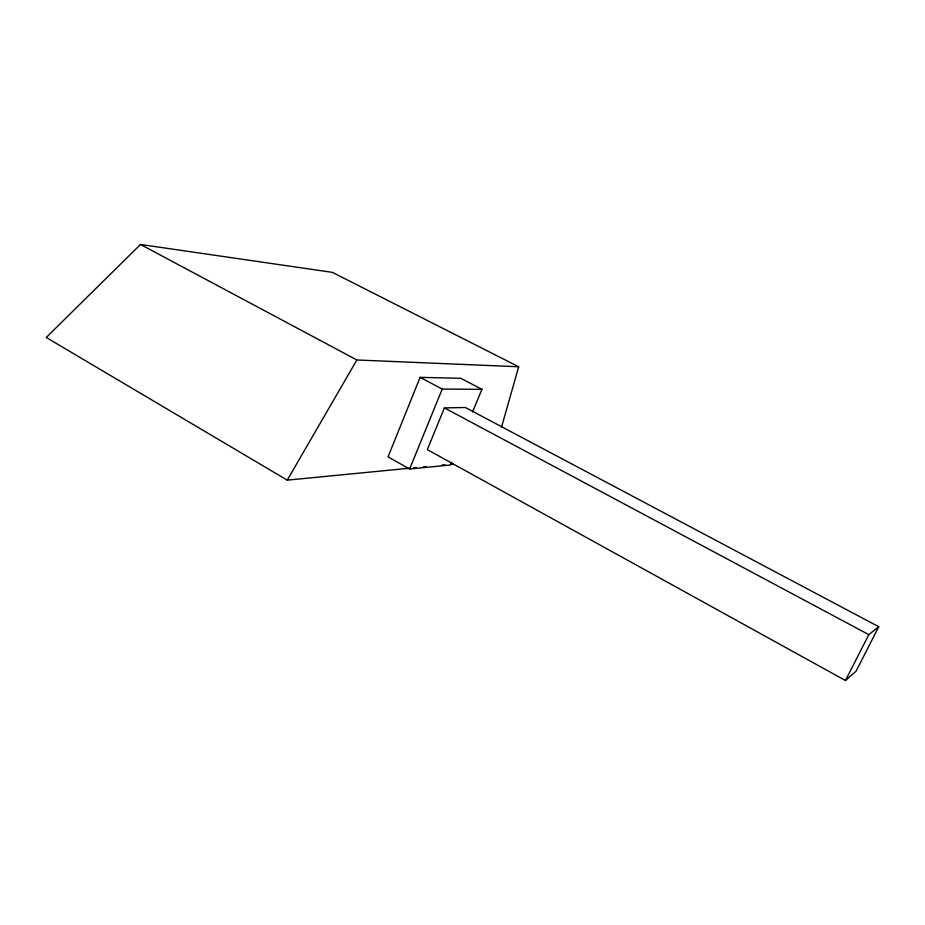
<?xml version="1.0" encoding="UTF-8"?>
<svg xmlns="http://www.w3.org/2000/svg" width="925" height="925" viewBox="0 0 925 925"><rect width="100%" height="100%" fill="white"/><g stroke="black" fill="none" stroke-linecap="round" stroke-linejoin="round"><path stroke-width="1.39" d="M501.512 427.223L518.682 366.774L332.364 272.355L140.484 244.466L46.25 337.475L287.236 480.144L409.035 468.281M472.583 411.891L481.948 389.333L460.731 378.279L420.1 377.365L388.049 456.869L409.613 468.998L450.544 464.974L451.643 462.315M409.613 468.998L442.231 389.055L481.948 389.333M444.416 407.902L427.315 449.642L845.473 680.534L856.087 671.18L878.75 626.722L465.344 407.497L444.416 407.902L868.818 634.643L878.75 626.722M845.473 680.534L868.818 634.643M287.236 480.144L356.865 359.975L518.682 366.774M413.336 467.865L416.204 467.587M423.361 466.882L426.228 466.605M441.988 465.067L444.856 464.789M450.591 464.234L453.458 463.957M420.1 377.365L442.231 389.055M140.484 244.466L356.865 359.975"/></g></svg>
